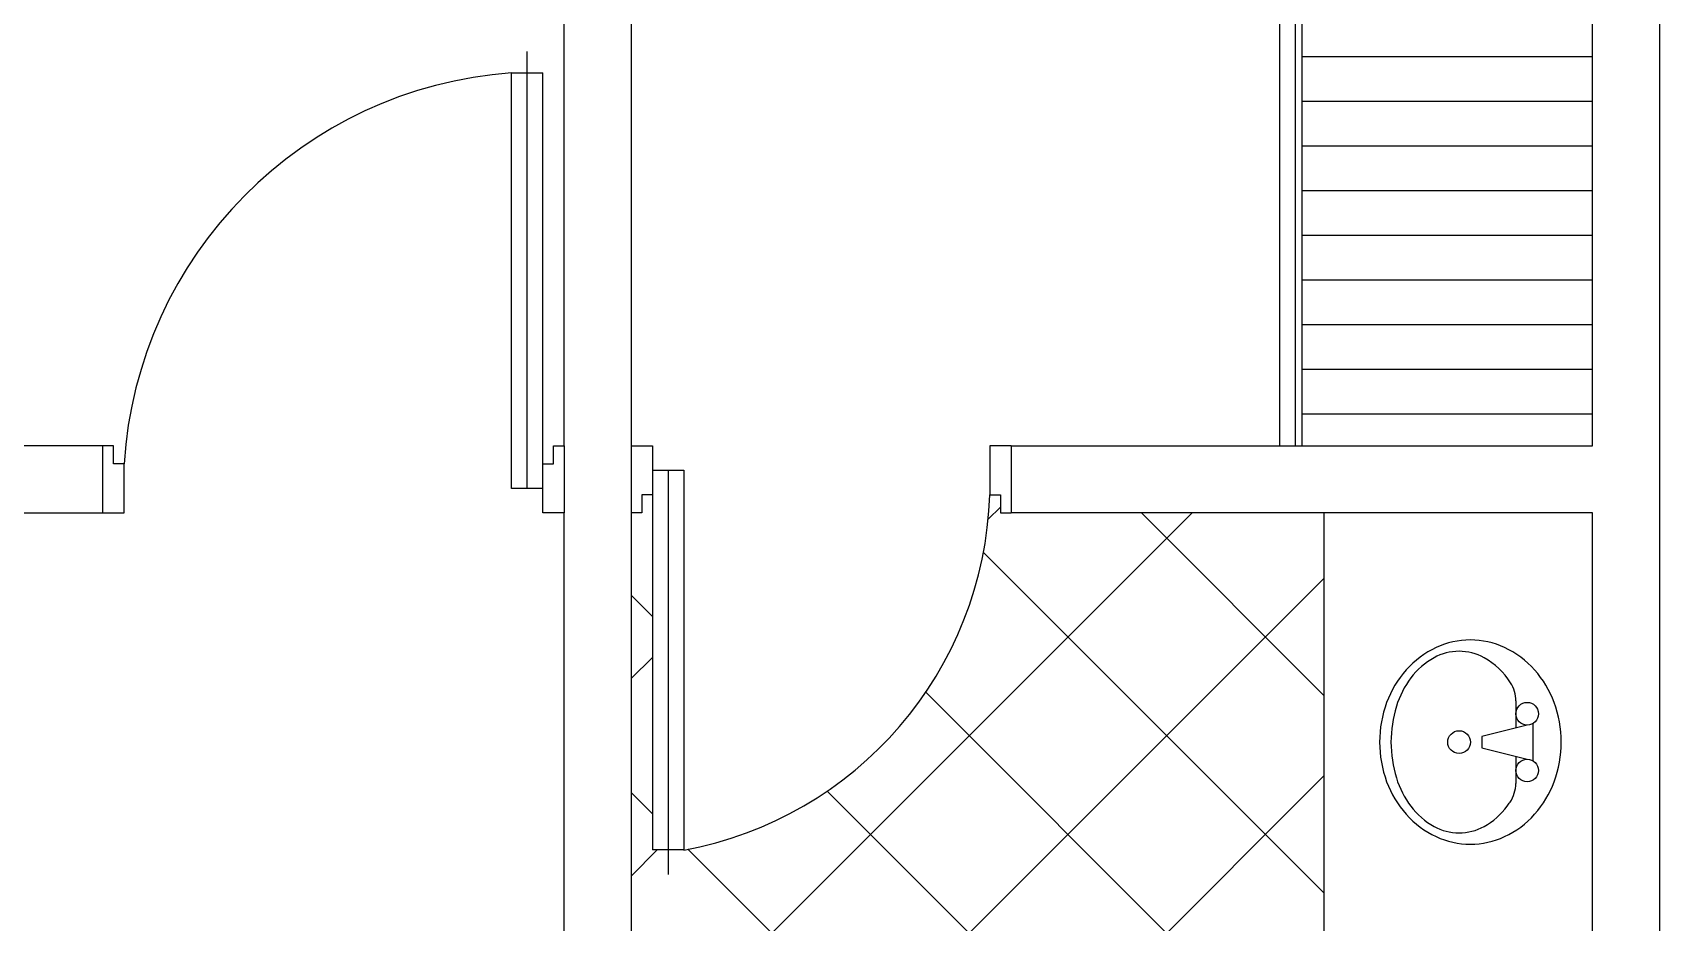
# Model space of a CAD drawing. Header units: inches. Extents: x 105.6 to 147.4, y 36.9 to 62.2.
# Drawn here: x 123.339 to 126.98, y 46.915 to 48.907 of the extents above; entities that cross this region are included whole.
import ezdxf

# ---------------------------------------------------------------- set-up
doc = ezdxf.new("R2010")
doc.units = ezdxf.units.IN
doc.header["$MEASUREMENT"] = 0
for name, color, linetype in [('detalle ventanas', 2, 'Continuous'), ('Layer2', 4, 'Continuous'), ('muebles.', 1, 'Continuous'), ('ptyvt', 2, 'Continuous'), ('puertas y ventanas', 1, 'Continuous')]:
    doc.layers.add(name, color=color, linetype=linetype)

# ---------------------------------------------------------------- blocks, each defined once
blk = doc.blocks.new('LAVABO')
at = {"color": 1}
for p, q in [((-0.778, -0.0803), (-0.695, -0.0803)), ((-0.7746, -0.093), (-0.7492, -0.1946)), ((-0.7238, -0.1946), (-0.6984, -0.093)), ((-0.8287, -0.1184), (-0.7683, -0.1184)), ((-0.7048, -0.1184), (-0.6442, -0.1184)), ((-0.7492, -0.1946), (-0.7238, -0.1946))]:
    blk.add_line(p, q, dxfattribs=at)
blk.add_lwpolyline([(-0.5079, -0.22, 0.109452), (-0.5249, -0.1434, 0.102376), (-0.5749, -0.0763, 0.093737), (-0.6478, -0.0326, 0.088426), (-0.7365, -0.0168, 0.088426), (-0.8252, -0.0326, 0.093737), (-0.8981, -0.0763, 0.102376), (-0.9481, -0.1434, 0.109452), (-0.9651, -0.22, 0.109452), (-0.9481, -0.2965, 0.102376), (-0.8981, -0.3637, 0.093737), (-0.8252, -0.4074, 0.088426), (-0.7365, -0.4232, 0.088426), (-0.6478, -0.4074, 0.093737), (-0.5749, -0.3637, 0.102376), (-0.5249, -0.2965, 0.109452)], format="xyb", close=True, dxfattribs=at)
for centre in [(-0.8, -0.093), (-0.673, -0.093), (-0.7365, -0.2454)]:
    blk.add_circle(centre, 0.0254, dxfattribs=at)
for centre, radius, start, end in [((-0.7819, -0.2686), 0.1638, 122.2598, 151.0888), ((-0.8287, -0.1946), 0.0762, 90, 122.2598), ((-0.6442, -0.1946), 0.0762, 56.0955, 90), ((-0.7186, -0.3053), 0.2096, 53.1301, 56.0955), ((-0.6911, -0.2686), 0.1638, 28.9112, 53.1301), ((-0.824, -0.2454), 0.1157, 151.0888, 180), ((-0.649, -0.2454), 0.1157, 0, 28.9112), ((-0.824, -0.2454), 0.1157, 180, 208.9112), ((-0.649, -0.2454), 0.1157, 331.0888, 0), ((-0.7819, -0.2221), 0.1638, 208.9112, 233.1301), ((-0.6911, -0.2221), 0.1638, 306.8699, 331.0888), ((-0.7544, -0.1855), 0.2096, 233.1301, 252.7421), ((-0.7186, -0.1855), 0.2096, 287.2579, 306.8699), ((-0.7365, -0.1277), 0.27, 252.7421, 270), ((-0.7365, -0.1277), 0.27, 270, 287.2579)]:
    blk.add_arc(centre, radius, start, end, dxfattribs=at)

msp = doc.modelspace()

# ---------------------------------------------------------------- hatches: boundary and pattern name
at = {"true_color": 0xc49980}
h = msp.add_hatch(dxfattribs=at)
h.set_pattern_fill('LINE', color=33, scale=0.8, style=0)
h.set_pattern_definition([(0, (36.82588, -7.24654), (0, 0.1), [])])
h.paths.add_polyline_path([(126.1799, 47.9819), (126.8299, 47.9819), (126.8299, 51.8319), (126.1799, 51.1819)])

# ---------------------------------------------------------------- linework, layer by layer
at = {"color": 33, "true_color": 0xc49980}
for p, q in [((126.1649, 51.1669), (126.1649, 47.9819)), ((126.1299, 51.1319), (126.1299, 47.9819))]:
    msp.add_line(p, q, dxfattribs=at)
at = {"color": 33}
msp.add_line((126.1799, 51.1819), (126.1799, 47.9819), dxfattribs=at)
at = {"color": 2}
for p, q in [((124.4111, 47.8867), (124.4111, 48.8167)), ((124.7963, 47.9272), (124.7963, 47.0772))]:
    msp.add_line(p, q, dxfattribs=at)
at = {"layer": 'detalle ventanas', "color": 5}
for p, q in [((126.9799, 51.9819), (126.9799, 40.5819)), ((126.8299, 47.9819), (126.8299, 51.8319)), ((124.5287, 47.9819), (124.5287, 49.4069)), ((124.6787, 49.4069), (124.6787, 47.9819)), ((123.4955, 47.9819), (122.1474, 47.9819)), ((123.4955, 47.9819), (123.4955, 47.8319)), ((124.5287, 47.9819), (124.5287, 47.8319)), ((124.6787, 47.9819), (124.6787, 47.9819)), ((124.6787, 47.9819), (124.6787, 47.8319)), ((125.5287, 47.9819), (126.8299, 47.9819)), ((125.5287, 47.9819), (125.5287, 47.8319)), ((119.436, 47.8319), (123.4955, 47.8319)), ((124.5287, 44.3319), (124.5287, 47.8319)), ((124.6787, 47.8319), (124.6787, 44.4819)), ((126.8299, 47.8319), (125.5287, 47.8319)), ((126.8299, 44.4819), (126.8299, 47.8319))]:
    msp.add_line(p, q, dxfattribs=at)
at = {"layer": 'Layer2', "color": 11, "linetype": 'Continuous', "lineweight": -2}
for p, q in [((125.5049, 47.8449), (125.4776, 47.8176)), ((124.7263, 47.6002), (124.6787, 47.6478)), ((124.7263, 47.5083), (124.6787, 47.4607)), ((124.7263, 47.1583), (124.6787, 47.2059)), ((124.7371, 47.0772), (124.6787, 47.0187))]:
    msp.add_line(p, q, dxfattribs=at)
at = {"layer": 'Layer2', "color": 14}
for p, q in [((125.9339, 47.8319), (124.772, 46.6701)), ((126.2299, 47.4224), (125.8204, 47.8319)), ((126.2299, 46.9805), (125.467, 47.7434)), ((126.2299, 47.686), (124.7787, 46.2348)), ((126.2861, 46.4823), (125.3381, 47.4304)), ((126.2299, 47.2441), (125.6182, 46.6324)), ((125.6941, 46.6324), (125.1175, 47.209)), ((125.2749, 46.6097), (124.8057, 47.0789))]:
    msp.add_line(p, q, dxfattribs=at)
at = {"layer": 'muebles.', "color": 2}
msp.add_line((126.2299, 46.7864), (126.2299, 47.8319), dxfattribs=at)
at = {"layer": 'ptyvt', "color": 1, "linetype": 'Continuous'}
for p, q in [((124.4461, 47.8867), (124.4461, 48.8645)), ((124.7613, 47.9272), (124.7613, 47.0222))]:
    msp.add_line(p, q, dxfattribs=at)
at = {"layer": 'ptyvt', "linetype": 'Continuous'}
for p, q in [((124.4111, 48.8167), (124.4811, 48.8167)), ((124.4811, 47.8867), (124.4811, 48.8167)), ((124.4111, 47.8867), (124.4111, 48.7367)), ((124.7263, 47.9272), (124.7263, 47.0772)), ((124.7263, 47.9272), (124.7963, 47.9272)), ((124.7963, 47.9272), (124.7963, 47.0772)), ((124.4811, 47.8867), (124.4111, 47.8867)), ((124.7963, 47.0772), (124.7263, 47.0772))]:
    msp.add_line(p, q, dxfattribs=at)
at = {"layer": 'ptyvt', "color": 1, "linetype": 'Continuous'}
for centre, radius, start, end in [((124.4788, 47.8823), 0.9369, 94.1456, 176.3771), ((124.647, 47.8982), 0.8345, 280.3096, 358.2264)]:
    msp.add_arc(centre, radius, start, end, dxfattribs=at)
at = {"layer": 'puertas y ventanas', "color": 2}
for points in [[(123.4962, 47.8319), (123.5438, 47.8319), (123.5438, 47.9415), (123.52, 47.9415), (123.52, 47.9819), (123.4962, 47.9819)], [(124.5287, 47.8319), (124.4811, 47.8319), (124.4811, 47.9415), (124.5049, 47.9415), (124.5049, 47.9819), (124.5287, 47.9819)], [(124.6787, 47.9819), (124.7263, 47.9819), (124.7263, 47.8724), (124.7025, 47.8724), (124.7025, 47.8319), (124.6787, 47.8319)], [(125.5287, 47.9819), (125.4811, 47.9819), (125.4811, 47.8724), (125.5049, 47.8724), (125.5049, 47.8319), (125.5287, 47.8319)]]:
    msp.add_lwpolyline(points, dxfattribs=at)

# ---------------------------------------------------------------- block references
at = {"layer": 'muebles.', "rotation": 270}
msp.add_blockref('LAVABO', (126.7768, 46.5822), dxfattribs=at)

doc.saveas('drawing.dxf')
